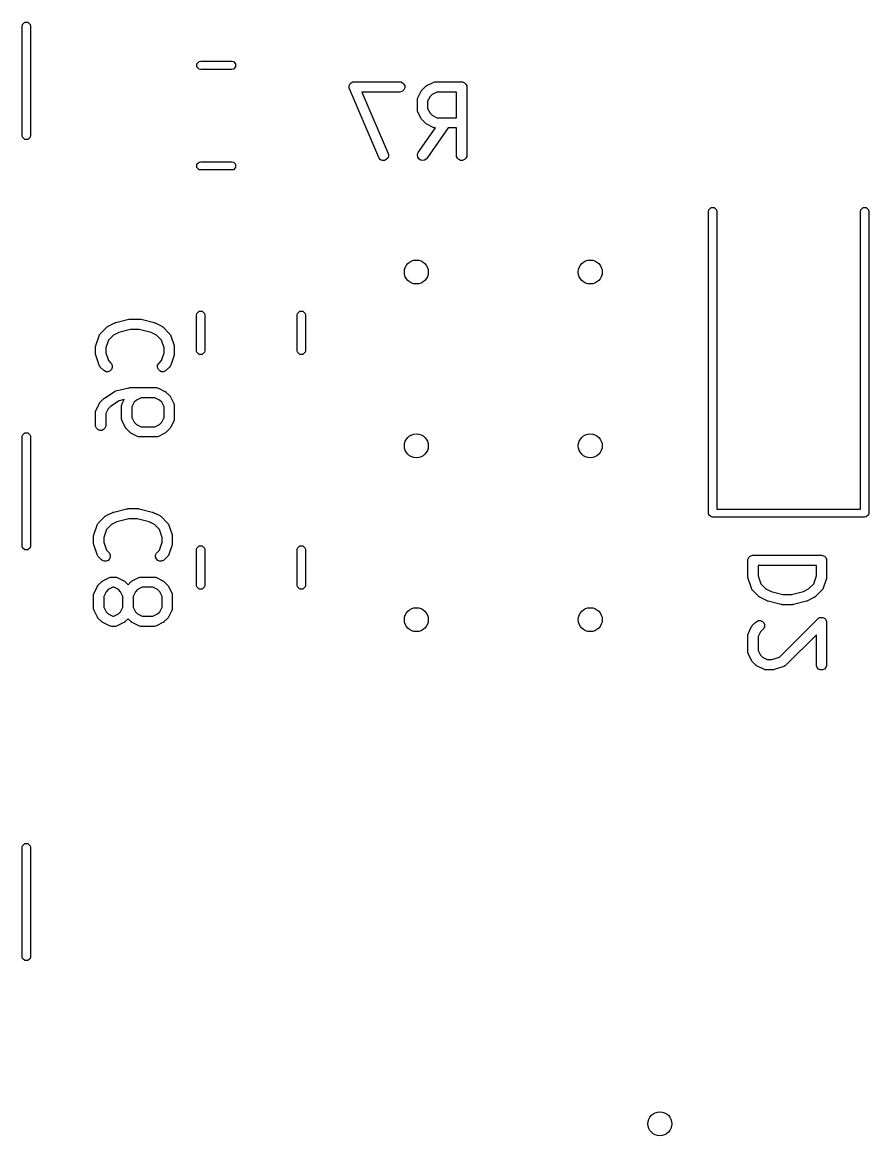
# Model space of a CAD drawing. Extents: x 0.25 to 2.52, y 0.36 to 1.75.
# Drawn here: x 2.033 to 2.52, y 0.393 to 1.034 of the extents above; entities that cross this region are included whole.
import ezdxf

# ---------------------------------------------------------------- set-up
doc = ezdxf.new("R2010")
doc.units = 0
doc.header["$MEASUREMENT"] = 0
doc.layers.add('BLACK', color=7, linetype='CONTINUOUS')

msp = doc.modelspace()

# ---------------------------------------------------------------- linework, layer by layer
at = {"layer": 'BLACK', "linetype": 'CONTINUOUS'}
for p, q in [((2.03346, 1.0315), (2.03364, 1.0324)), ((2.03346, 0.9685), (2.03346, 1.0315)), ((2.03364, 1.0324), (2.03492, 1.03368)), ((2.03492, 1.03368), (2.03673, 1.03368)), ((2.03673, 1.03368), (2.03801, 1.0324)), ((2.03801, 1.0324), (2.03819, 1.0315)), ((2.03819, 1.0315), (2.03819, 0.9685)), ((2.13388, 1.00984), (2.13516, 1.01112)), ((2.13388, 1.00803), (2.13388, 1.00984)), ((2.13516, 1.00675), (2.13388, 1.00803)), ((2.13516, 1.01112), (2.13606, 1.0113)), ((2.13606, 1.00657), (2.13516, 1.00675)), ((2.13606, 1.0113), (2.15394, 1.0113)), ((2.15394, 1.00657), (2.13606, 1.00657)), ((2.15394, 1.0113), (2.15484, 1.01112)), ((2.15484, 1.00675), (2.15394, 1.00657)), ((2.15484, 1.01112), (2.15612, 1.00984)), ((2.15612, 1.00803), (2.15484, 1.00675)), ((2.15612, 1.00984), (2.15612, 1.00803)), ((2.22307, 0.99913), (2.22358, 0.99935)), ((2.22358, 0.99935), (2.2236, 0.99935)), ((2.2236, 0.99935), (2.22362, 0.99936)), ((2.22362, 0.99936), (2.22419, 0.99942)), ((2.22419, 0.99942), (2.25044, 0.99942)), ((2.25044, 0.99942), (2.25101, 0.99936)), ((2.25101, 0.99936), (2.25208, 0.99892)), ((2.26974, 0.9991), (2.27028, 0.99931)), ((2.27028, 0.99931), (2.27039, 0.99932)), ((2.27039, 0.99932), (2.27048, 0.99936)), ((2.27048, 0.99936), (2.27106, 0.99942)), ((2.27106, 0.99942), (2.28606, 0.99942)), ((2.28606, 0.99942), (2.28663, 0.99936)), ((2.28663, 0.99936), (2.2877, 0.99892)), ((2.22129, 0.997), (2.2213, 0.99702)), ((2.2213, 0.99645), (2.22129, 0.997)), ((2.2213, 0.99704), (2.22151, 0.99756)), ((2.2213, 0.99702), (2.2213, 0.99704)), ((2.2213, 0.99589), (2.2213, 0.99645)), ((2.2213, 0.99587), (2.2213, 0.99589)), ((2.2213, 0.99585), (2.2213, 0.99587)), ((2.22148, 0.9953), (2.2213, 0.99585)), ((2.23835, 0.95593), (2.22148, 0.9953)), ((2.22151, 0.99756), (2.22172, 0.99807)), ((2.22172, 0.99807), (2.22173, 0.99809)), ((2.22173, 0.99809), (2.22174, 0.9981)), ((2.22174, 0.9981), (2.22213, 0.9985)), ((2.22213, 0.9985), (2.22252, 0.9989)), ((2.22252, 0.9989), (2.22254, 0.99891)), ((2.22254, 0.99891), (2.22255, 0.99892)), ((2.22255, 0.99892), (2.22307, 0.99913)), ((2.25044, 0.99351), (2.22867, 0.99351)), ((2.22867, 0.99351), (2.24378, 0.95826)), ((2.25101, 0.99357), (2.25044, 0.99351)), ((2.25208, 0.99401), (2.25101, 0.99357)), ((2.25208, 0.99892), (2.25289, 0.9981)), ((2.25289, 0.99482), (2.25208, 0.99401)), ((2.25289, 0.9981), (2.25333, 0.99704)), ((2.25333, 0.99589), (2.25289, 0.99482)), ((2.25333, 0.99704), (2.25333, 0.99589)), ((2.26092, 0.99029), (2.2628, 0.99403)), ((2.2628, 0.99403), (2.26295, 0.99428)), ((2.26295, 0.99428), (2.26298, 0.99435)), ((2.26298, 0.99435), (2.26305, 0.99444)), ((2.26305, 0.99444), (2.2631, 0.99452)), ((2.2631, 0.99452), (2.26316, 0.99458)), ((2.26316, 0.99458), (2.26335, 0.9948)), ((2.26335, 0.9948), (2.26522, 0.99668)), ((2.26522, 0.99668), (2.26545, 0.99686)), ((2.26545, 0.99686), (2.2655, 0.99692)), ((2.2655, 0.99692), (2.26559, 0.99698)), ((2.26559, 0.99698), (2.26567, 0.99704)), ((2.26567, 0.99704), (2.26574, 0.99707)), ((2.26574, 0.99707), (2.26599, 0.99723)), ((2.26599, 0.99723), (2.26974, 0.9991)), ((2.27176, 0.99351), (2.26906, 0.99216)), ((2.28311, 0.99351), (2.27176, 0.99351)), ((2.28311, 0.97879), (2.28311, 0.99351)), ((2.2877, 0.99892), (2.28851, 0.9981)), ((2.28851, 0.9981), (2.28895, 0.99704)), ((2.28895, 0.99704), (2.28901, 0.99646)), ((2.28901, 0.99646), (2.28901, 0.95709)), ((2.26061, 0.98896), (2.26067, 0.98954)), ((2.26061, 0.98334), (2.26061, 0.98896)), ((2.26067, 0.98954), (2.26071, 0.98964)), ((2.26071, 0.98974), (2.26092, 0.99029)), ((2.26071, 0.98964), (2.26071, 0.98974)), ((2.26786, 0.99097), (2.26651, 0.98827)), ((2.26651, 0.98827), (2.26651, 0.98404)), ((2.26906, 0.99216), (2.26786, 0.99097)), ((2.26067, 0.98276), (2.26061, 0.98334)), ((2.26071, 0.98267), (2.26067, 0.98276)), ((2.26071, 0.98256), (2.26071, 0.98267)), ((2.26092, 0.98202), (2.26071, 0.98256)), ((2.2628, 0.97827), (2.26092, 0.98202)), ((2.26651, 0.98404), (2.26786, 0.98134)), ((2.26786, 0.98134), (2.26906, 0.98014)), ((2.26906, 0.98014), (2.27176, 0.97879)), ((2.26295, 0.97802), (2.2628, 0.97827)), ((2.26298, 0.97795), (2.26295, 0.97802)), ((2.26305, 0.97787), (2.26298, 0.97795)), ((2.2631, 0.97778), (2.26305, 0.97787)), ((2.26316, 0.97773), (2.2631, 0.97778)), ((2.26335, 0.9775), (2.26316, 0.97773)), ((2.26522, 0.97563), (2.26335, 0.9775)), ((2.26545, 0.97544), (2.26522, 0.97563)), ((2.2655, 0.97538), (2.26545, 0.97544)), ((2.26559, 0.97533), (2.2655, 0.97538)), ((2.26567, 0.97526), (2.26559, 0.97533)), ((2.26574, 0.97523), (2.26567, 0.97526)), ((2.26599, 0.97508), (2.26574, 0.97523)), ((2.26974, 0.9732), (2.26599, 0.97508)), ((2.27176, 0.97879), (2.28311, 0.97879)), ((2.03364, 0.9676), (2.03346, 0.9685)), ((2.03492, 0.96632), (2.03364, 0.9676)), ((2.03801, 0.9676), (2.03673, 0.96632)), ((2.03819, 0.9685), (2.03801, 0.9676)), ((2.26114, 0.95879), (2.27102, 0.97289)), ((2.27822, 0.97289), (2.26598, 0.9554)), ((2.27028, 0.97299), (2.26974, 0.9732)), ((2.27039, 0.97299), (2.27028, 0.97299)), ((2.27048, 0.97295), (2.27039, 0.97299)), ((2.27102, 0.97289), (2.27048, 0.97295)), ((2.28311, 0.97289), (2.27822, 0.97289)), ((2.28311, 0.95709), (2.28311, 0.97289)), ((2.03673, 0.96632), (2.03492, 0.96632)), ((2.23863, 0.95542), (2.23835, 0.95593)), ((2.23945, 0.95462), (2.23863, 0.95542)), ((2.24052, 0.95419), (2.23945, 0.95462)), ((2.24273, 0.95466), (2.24168, 0.9542)), ((2.24354, 0.95548), (2.24273, 0.95466)), ((2.24397, 0.95655), (2.24354, 0.95548)), ((2.24378, 0.95826), (2.24395, 0.95771)), ((2.24395, 0.95771), (2.24397, 0.95655)), ((2.26061, 0.95716), (2.26086, 0.95828)), ((2.26081, 0.95602), (2.26061, 0.95716)), ((2.26143, 0.95505), (2.26081, 0.95602)), ((2.26086, 0.95828), (2.26114, 0.95879)), ((2.26237, 0.95439), (2.26143, 0.95505)), ((2.2656, 0.95496), (2.26463, 0.95434)), ((2.26598, 0.9554), (2.2656, 0.95496)), ((2.28316, 0.95652), (2.28311, 0.95709)), ((2.2836, 0.95545), (2.28316, 0.95652)), ((2.28442, 0.95464), (2.2836, 0.95545)), ((2.28548, 0.9542), (2.28442, 0.95464)), ((2.2877, 0.95464), (2.28663, 0.9542)), ((2.28851, 0.95545), (2.2877, 0.95464)), ((2.28895, 0.95652), (2.28851, 0.95545)), ((2.28901, 0.95709), (2.28895, 0.95652)), ((2.13388, 0.95197), (2.13516, 0.95325)), ((2.13388, 0.95016), (2.13388, 0.95197)), ((2.13516, 0.94888), (2.13388, 0.95016)), ((2.13516, 0.95325), (2.13606, 0.95343)), ((2.13606, 0.9487), (2.13516, 0.94888)), ((2.13606, 0.95343), (2.15394, 0.95343)), ((2.15394, 0.9487), (2.13606, 0.9487)), ((2.15394, 0.95343), (2.15484, 0.95325)), ((2.15484, 0.94888), (2.15394, 0.9487)), ((2.15484, 0.95325), (2.15612, 0.95197)), ((2.15612, 0.95016), (2.15484, 0.94888)), ((2.15612, 0.95197), (2.15612, 0.95016)), ((2.24168, 0.9542), (2.24052, 0.95419)), ((2.2635, 0.95414), (2.26237, 0.95439)), ((2.26463, 0.95434), (2.2635, 0.95414)), ((2.28663, 0.9542), (2.28548, 0.9542)), ((2.42794, 0.9249), (2.42812, 0.9258)), ((2.42794, 0.75128), (2.42794, 0.9249)), ((2.42812, 0.9258), (2.4294, 0.92708)), ((2.4294, 0.92708), (2.4312, 0.92708)), ((2.4312, 0.92708), (2.43248, 0.9258)), ((2.43248, 0.9258), (2.43266, 0.9249)), ((2.43266, 0.9249), (2.43266, 0.75364)), ((2.51534, 0.9249), (2.51552, 0.9258)), ((2.51534, 0.75364), (2.51534, 0.9249)), ((2.51552, 0.9258), (2.5168, 0.92708)), ((2.5168, 0.92708), (2.5186, 0.92708)), ((2.5186, 0.92708), (2.51988, 0.9258)), ((2.51988, 0.9258), (2.52006, 0.9249)), ((2.52006, 0.9249), (2.52006, 0.75128)), ((2.1337, 0.86529), (2.13388, 0.86619)), ((2.1337, 0.84471), (2.1337, 0.86529)), ((2.13388, 0.86619), (2.13516, 0.86747)), ((2.13516, 0.86747), (2.13697, 0.86747)), ((2.13697, 0.86747), (2.13825, 0.86619)), ((2.13825, 0.86619), (2.13843, 0.86529)), ((2.13843, 0.86529), (2.13843, 0.84471)), ((2.19157, 0.86529), (2.19175, 0.86619)), ((2.19157, 0.84471), (2.19157, 0.86529)), ((2.19175, 0.86619), (2.19303, 0.86747)), ((2.19303, 0.86747), (2.19484, 0.86747)), ((2.19484, 0.86747), (2.19612, 0.86619)), ((2.19612, 0.86619), (2.1963, 0.86529)), ((2.1963, 0.86529), (2.1963, 0.84471)), ((2.08207, 0.85827), (2.0823, 0.85846)), ((2.0823, 0.85846), (2.08235, 0.85852)), ((2.08235, 0.85852), (2.08244, 0.85857)), ((2.08244, 0.85857), (2.08252, 0.85864)), ((2.08252, 0.85864), (2.08259, 0.85867)), ((2.08259, 0.85867), (2.08284, 0.85883)), ((2.08284, 0.85883), (2.08659, 0.8607)), ((2.08659, 0.8607), (2.08663, 0.86072)), ((2.08663, 0.86072), (2.08665, 0.86073)), ((2.08665, 0.86073), (2.08689, 0.86082)), ((2.08689, 0.86082), (2.08713, 0.86091)), ((2.08713, 0.86091), (2.08715, 0.86091)), ((2.08715, 0.86091), (2.08719, 0.86092)), ((2.08719, 0.86092), (2.09469, 0.8628)), ((2.09469, 0.8628), (2.09479, 0.86281)), ((2.09479, 0.86281), (2.09483, 0.86283)), ((2.09483, 0.86283), (2.09505, 0.86285)), ((2.09505, 0.86285), (2.09527, 0.86288)), ((2.09527, 0.86288), (2.09531, 0.86288)), ((2.09531, 0.86288), (2.09541, 0.86289)), ((2.09541, 0.86289), (2.10103, 0.86289)), ((2.10103, 0.86289), (2.10113, 0.86288)), ((2.10113, 0.86288), (2.10118, 0.86288)), ((2.10118, 0.86288), (2.10139, 0.86285)), ((2.10139, 0.86285), (2.10161, 0.86283)), ((2.10161, 0.86283), (2.10165, 0.86281)), ((2.10165, 0.86281), (2.10175, 0.8628)), ((2.10175, 0.8628), (2.10925, 0.86092)), ((2.10925, 0.86092), (2.10929, 0.86091)), ((2.10929, 0.86091), (2.10931, 0.86091)), ((2.10931, 0.86091), (2.10955, 0.86082)), ((2.10955, 0.86082), (2.10979, 0.86073)), ((2.10979, 0.86073), (2.10981, 0.86072)), ((2.10981, 0.86072), (2.10985, 0.8607)), ((2.10985, 0.8607), (2.1136, 0.85883)), ((2.1136, 0.85883), (2.11385, 0.85867)), ((2.11385, 0.85867), (2.11392, 0.85864)), ((2.11392, 0.85864), (2.114, 0.85857)), ((2.114, 0.85857), (2.11409, 0.85852)), ((2.11409, 0.85852), (2.11414, 0.85846)), ((2.11414, 0.85846), (2.11437, 0.85827)), ((2.07573, 0.84774), (2.07761, 0.85337)), ((2.07761, 0.85337), (2.07785, 0.8539)), ((2.07785, 0.8539), (2.07792, 0.85398)), ((2.07792, 0.85398), (2.07796, 0.85408)), ((2.07796, 0.85408), (2.07832, 0.85452)), ((2.07832, 0.85452), (2.08207, 0.85827)), ((2.08591, 0.85376), (2.08299, 0.85084)), ((2.08894, 0.85527), (2.08591, 0.85376)), ((2.09577, 0.85698), (2.08894, 0.85527)), ((2.10067, 0.85698), (2.09577, 0.85698)), ((2.1075, 0.85527), (2.10067, 0.85698)), ((2.11053, 0.85376), (2.1075, 0.85527)), ((2.11345, 0.85084), (2.11053, 0.85376)), ((2.11437, 0.85827), (2.11812, 0.85452)), ((2.11812, 0.85452), (2.11849, 0.85408)), ((2.11849, 0.85408), (2.11853, 0.85398)), ((2.11853, 0.85398), (2.1186, 0.8539)), ((2.1186, 0.8539), (2.11883, 0.85337)), ((2.11883, 0.85337), (2.12071, 0.84774)), ((2.07558, 0.84681), (2.07561, 0.8471)), ((2.07558, 0.84306), (2.07558, 0.84681)), ((2.07561, 0.84718), (2.07563, 0.84728)), ((2.07561, 0.8471), (2.07561, 0.84718)), ((2.07563, 0.84728), (2.07564, 0.84739)), ((2.07564, 0.84739), (2.07567, 0.84746)), ((2.07567, 0.84746), (2.07573, 0.84774)), ((2.08299, 0.85084), (2.08149, 0.84633)), ((2.08149, 0.84633), (2.08149, 0.84354)), ((2.11495, 0.84633), (2.11345, 0.85084)), ((2.11495, 0.84354), (2.11495, 0.84633)), ((2.12071, 0.84774), (2.12077, 0.84746)), ((2.12077, 0.84746), (2.1208, 0.84739)), ((2.1208, 0.84739), (2.12081, 0.84728)), ((2.12081, 0.84728), (2.12084, 0.84718)), ((2.12084, 0.84718), (2.12083, 0.8471)), ((2.12083, 0.8471), (2.12086, 0.84681)), ((2.12086, 0.84681), (2.12086, 0.84306)), ((2.07561, 0.84277), (2.07558, 0.84306)), ((2.07561, 0.84269), (2.07561, 0.84277)), ((2.07563, 0.84259), (2.07561, 0.84269)), ((2.07564, 0.84248), (2.07563, 0.84259)), ((2.07567, 0.84241), (2.07564, 0.84248)), ((2.07573, 0.84213), (2.07567, 0.84241)), ((2.07761, 0.8365), (2.07573, 0.84213)), ((2.08149, 0.84354), (2.08299, 0.83903)), ((2.11345, 0.83903), (2.11495, 0.84354)), ((2.12071, 0.84213), (2.11883, 0.8365)), ((2.12077, 0.84241), (2.12071, 0.84213)), ((2.1208, 0.84248), (2.12077, 0.84241)), ((2.12081, 0.84259), (2.1208, 0.84248)), ((2.12084, 0.84269), (2.12081, 0.84259)), ((2.12086, 0.84306), (2.12083, 0.84277)), ((2.12083, 0.84277), (2.12084, 0.84269)), ((2.13388, 0.84381), (2.1337, 0.84471)), ((2.13516, 0.84253), (2.13388, 0.84381)), ((2.13697, 0.84253), (2.13516, 0.84253)), ((2.13825, 0.84381), (2.13697, 0.84253)), ((2.13843, 0.84471), (2.13825, 0.84381)), ((2.19175, 0.84381), (2.19157, 0.84471)), ((2.19303, 0.84253), (2.19175, 0.84381)), ((2.19484, 0.84253), (2.19303, 0.84253)), ((2.19612, 0.84381), (2.19484, 0.84253)), ((2.1963, 0.84471), (2.19612, 0.84381)), ((2.07785, 0.83597), (2.07761, 0.8365)), ((2.07792, 0.83589), (2.07785, 0.83597)), ((2.07796, 0.8358), (2.07792, 0.83589)), ((2.07832, 0.83535), (2.07796, 0.8358)), ((2.0802, 0.83347), (2.07832, 0.83535)), ((2.08065, 0.83311), (2.0802, 0.83347)), ((2.08171, 0.83267), (2.08065, 0.83311)), ((2.08393, 0.83311), (2.08286, 0.83267)), ((2.08299, 0.83903), (2.08437, 0.83765)), ((2.08474, 0.83392), (2.08393, 0.83311)), ((2.08437, 0.83765), (2.08474, 0.8372)), ((2.08474, 0.8372), (2.08518, 0.83614)), ((2.08518, 0.83499), (2.08474, 0.83392)), ((2.08518, 0.83614), (2.08518, 0.83499)), ((2.11126, 0.83614), (2.1117, 0.8372)), ((2.11126, 0.83499), (2.11126, 0.83614)), ((2.1117, 0.83392), (2.11126, 0.83499)), ((2.1117, 0.8372), (2.11207, 0.83765)), ((2.11252, 0.83311), (2.1117, 0.83392)), ((2.11207, 0.83765), (2.11345, 0.83903)), ((2.11358, 0.83267), (2.11252, 0.83311)), ((2.1158, 0.83311), (2.11473, 0.83267)), ((2.11624, 0.83347), (2.1158, 0.83311)), ((2.11812, 0.83535), (2.11624, 0.83347)), ((2.11849, 0.8358), (2.11812, 0.83535)), ((2.11853, 0.83589), (2.11849, 0.8358)), ((2.1186, 0.83597), (2.11853, 0.83589)), ((2.11883, 0.8365), (2.1186, 0.83597)), ((2.08286, 0.83267), (2.08171, 0.83267)), ((2.11473, 0.83267), (2.11358, 0.83267)), ((2.08065, 0.8174), (2.08627, 0.82115)), ((2.08627, 0.82115), (2.08659, 0.82132)), ((2.08659, 0.82132), (2.08665, 0.82136)), ((2.08665, 0.82136), (2.08672, 0.82138)), ((2.08672, 0.82138), (2.08678, 0.82142)), ((2.08678, 0.82142), (2.08685, 0.82143)), ((2.08685, 0.82143), (2.08719, 0.82155)), ((2.08719, 0.82155), (2.09469, 0.82343)), ((2.09469, 0.82343), (2.09479, 0.82344)), ((2.09479, 0.82344), (2.09483, 0.82346)), ((2.09483, 0.82346), (2.09505, 0.82348)), ((2.09505, 0.82348), (2.09527, 0.82351)), ((2.09527, 0.82351), (2.09531, 0.82351)), ((2.09531, 0.82351), (2.09541, 0.82352)), ((2.09541, 0.82352), (2.11041, 0.82352)), ((2.11041, 0.82352), (2.11098, 0.82346)), ((2.11098, 0.82346), (2.11108, 0.82342)), ((2.11108, 0.82342), (2.11119, 0.82341)), ((2.11119, 0.82341), (2.11173, 0.8232)), ((2.11173, 0.8232), (2.11548, 0.82133)), ((2.11548, 0.82133), (2.11573, 0.82117)), ((2.11573, 0.82117), (2.1158, 0.82114)), ((2.1158, 0.82114), (2.11588, 0.82108)), ((2.11588, 0.82108), (2.11597, 0.82102)), ((2.11597, 0.82102), (2.11602, 0.82096)), ((2.11602, 0.82096), (2.11624, 0.82078)), ((2.11624, 0.82078), (2.11812, 0.8189)), ((2.0759, 0.81064), (2.07777, 0.81439)), ((2.07777, 0.81439), (2.07793, 0.81463)), ((2.07793, 0.81463), (2.07796, 0.8147)), ((2.07796, 0.8147), (2.07802, 0.81479)), ((2.07802, 0.81479), (2.07808, 0.81487)), ((2.07808, 0.81487), (2.07814, 0.81493)), ((2.07814, 0.81493), (2.07832, 0.81515)), ((2.07832, 0.81515), (2.0802, 0.81703)), ((2.0802, 0.81703), (2.08043, 0.81722)), ((2.0802, 0.81703), (2.0802, 0.81703)), ((2.0802, 0.81703), (2.0802, 0.81703)), ((2.08043, 0.81722), (2.08065, 0.81739)), ((2.08065, 0.81739), (2.08065, 0.8174)), ((2.08065, 0.81739), (2.08065, 0.81739)), ((2.08912, 0.81595), (2.08417, 0.81264)), ((2.09204, 0.81668), (2.08912, 0.81595)), ((2.09058, 0.81306), (2.09064, 0.81364)), ((2.09064, 0.81364), (2.09068, 0.81374)), ((2.09068, 0.81374), (2.09069, 0.81384)), ((2.09069, 0.81384), (2.09089, 0.81439)), ((2.09089, 0.81439), (2.09204, 0.81668)), ((2.09784, 0.81506), (2.09649, 0.81237)), ((2.09903, 0.81626), (2.09784, 0.81506)), ((2.10173, 0.81761), (2.09903, 0.81626)), ((2.10971, 0.81761), (2.10173, 0.81761)), ((2.11241, 0.81626), (2.10971, 0.81761)), ((2.1136, 0.81506), (2.11241, 0.81626)), ((2.11495, 0.81237), (2.1136, 0.81506)), ((2.11812, 0.8189), (2.11831, 0.81868)), ((2.11831, 0.81868), (2.11836, 0.81862)), ((2.11836, 0.81862), (2.11842, 0.81854)), ((2.11842, 0.81854), (2.11849, 0.81845)), ((2.11849, 0.81845), (2.11852, 0.81838)), ((2.11852, 0.81838), (2.11867, 0.81813)), ((2.11867, 0.81813), (2.12055, 0.81439)), ((2.12055, 0.81439), (2.12075, 0.81384)), ((2.12075, 0.81384), (2.12076, 0.81374)), ((2.12076, 0.81374), (2.1208, 0.81364)), ((2.1208, 0.81364), (2.12086, 0.81306)), ((2.07558, 0.80931), (2.07564, 0.80989)), ((2.07558, 0.80182), (2.07558, 0.80931)), ((2.07564, 0.80989), (2.07568, 0.80999)), ((2.07568, 0.80999), (2.07569, 0.81009)), ((2.07569, 0.81009), (2.0759, 0.81064)), ((2.08284, 0.81132), (2.08149, 0.80862)), ((2.08149, 0.80862), (2.08149, 0.80182)), ((2.08417, 0.81264), (2.08284, 0.81132)), ((2.09058, 0.80557), (2.09058, 0.81306)), ((2.09649, 0.81237), (2.09649, 0.80626)), ((2.11495, 0.80626), (2.11495, 0.81237)), ((2.12086, 0.81306), (2.12086, 0.80557)), ((2.07564, 0.80124), (2.07558, 0.80182)), ((2.07608, 0.80018), (2.07564, 0.80124)), ((2.08143, 0.80124), (2.08099, 0.80018)), ((2.08149, 0.80182), (2.08143, 0.80124)), ((2.09064, 0.80499), (2.09058, 0.80557)), ((2.09068, 0.80489), (2.09064, 0.80499)), ((2.09069, 0.80479), (2.09068, 0.80489)), ((2.09089, 0.80424), (2.09069, 0.80479)), ((2.09277, 0.8005), (2.09089, 0.80424)), ((2.09649, 0.80626), (2.09784, 0.80356)), ((2.09784, 0.80356), (2.09903, 0.80237)), ((2.09903, 0.80237), (2.10173, 0.80102)), ((2.10173, 0.80102), (2.10971, 0.80102)), ((2.10971, 0.80102), (2.11241, 0.80237)), ((2.11241, 0.80237), (2.1136, 0.80356)), ((2.1136, 0.80356), (2.11495, 0.80626)), ((2.12055, 0.80424), (2.11867, 0.8005)), ((2.12075, 0.80479), (2.12055, 0.80424)), ((2.12076, 0.80489), (2.12075, 0.80479)), ((2.1208, 0.80499), (2.12076, 0.80489)), ((2.12086, 0.80557), (2.1208, 0.80499)), ((2.03346, 0.79528), (2.03364, 0.79618)), ((2.03346, 0.73228), (2.03346, 0.79528)), ((2.03364, 0.79618), (2.03492, 0.79746)), ((2.03492, 0.79746), (2.03673, 0.79746)), ((2.03673, 0.79746), (2.03801, 0.79618)), ((2.03801, 0.79618), (2.03819, 0.79528)), ((2.03819, 0.79528), (2.03819, 0.73228)), ((2.0769, 0.79936), (2.07608, 0.80018)), ((2.07796, 0.79892), (2.0769, 0.79936)), ((2.07911, 0.79892), (2.07796, 0.79892)), ((2.08018, 0.79936), (2.07911, 0.79892)), ((2.08099, 0.80018), (2.08018, 0.79936)), ((2.09292, 0.80025), (2.09277, 0.8005)), ((2.09295, 0.80018), (2.09292, 0.80025)), ((2.09302, 0.80009), (2.09295, 0.80018)), ((2.09308, 0.80001), (2.09302, 0.80009)), ((2.09314, 0.79995), (2.09308, 0.80001)), ((2.09332, 0.79973), (2.09314, 0.79995)), ((2.0952, 0.79785), (2.09332, 0.79973)), ((2.09542, 0.79767), (2.0952, 0.79785)), ((2.09547, 0.79761), (2.09542, 0.79767)), ((2.09556, 0.79755), (2.09547, 0.79761)), ((2.09564, 0.79749), (2.09556, 0.79755)), ((2.09572, 0.79746), (2.09564, 0.79749)), ((2.09596, 0.7973), (2.09572, 0.79746)), ((2.09971, 0.79543), (2.09596, 0.7973)), ((2.10025, 0.79522), (2.09971, 0.79543)), ((2.10036, 0.79521), (2.10025, 0.79522)), ((2.10046, 0.79517), (2.10036, 0.79521)), ((2.10103, 0.79511), (2.10046, 0.79517)), ((2.11041, 0.79511), (2.10103, 0.79511)), ((2.11098, 0.79517), (2.11041, 0.79511)), ((2.11108, 0.79521), (2.11098, 0.79517)), ((2.11119, 0.79522), (2.11108, 0.79521)), ((2.11173, 0.79543), (2.11119, 0.79522)), ((2.11548, 0.7973), (2.11173, 0.79543)), ((2.11573, 0.79746), (2.11548, 0.7973)), ((2.1158, 0.79749), (2.11573, 0.79746)), ((2.11588, 0.79755), (2.1158, 0.79749)), ((2.11597, 0.79761), (2.11588, 0.79755)), ((2.11602, 0.79767), (2.11597, 0.79761)), ((2.11624, 0.79785), (2.11602, 0.79767)), ((2.11812, 0.79973), (2.11624, 0.79785)), ((2.11831, 0.79995), (2.11812, 0.79973)), ((2.11836, 0.80001), (2.11831, 0.79995)), ((2.11842, 0.80009), (2.11836, 0.80001)), ((2.11849, 0.80018), (2.11842, 0.80009)), ((2.11852, 0.80025), (2.11849, 0.80018)), ((2.11867, 0.8005), (2.11852, 0.80025)), ((2.08116, 0.74946), (2.08121, 0.74952)), ((2.08121, 0.74952), (2.0813, 0.74957)), ((2.0813, 0.74957), (2.08138, 0.74964)), ((2.08138, 0.74964), (2.08145, 0.74967)), ((2.08145, 0.74967), (2.0817, 0.74983)), ((2.0817, 0.74983), (2.08545, 0.7517)), ((2.08545, 0.7517), (2.08549, 0.75172)), ((2.08549, 0.75172), (2.08551, 0.75173)), ((2.08551, 0.75173), (2.08575, 0.75182)), ((2.08575, 0.75182), (2.08599, 0.75191)), ((2.08599, 0.75191), (2.08601, 0.75191)), ((2.08601, 0.75191), (2.08605, 0.75192)), ((2.08605, 0.75192), (2.09355, 0.7538)), ((2.09355, 0.7538), (2.09365, 0.75381)), ((2.09365, 0.75381), (2.09369, 0.75383)), ((2.09369, 0.75383), (2.09391, 0.75385)), ((2.09391, 0.75385), (2.09412, 0.75388)), ((2.09412, 0.75388), (2.09417, 0.75388)), ((2.09417, 0.75388), (2.09427, 0.75389)), ((2.09427, 0.75389), (2.09989, 0.75389)), ((2.09989, 0.75389), (2.09999, 0.75388)), ((2.09999, 0.75388), (2.10004, 0.75388)), ((2.10004, 0.75388), (2.10025, 0.75385)), ((2.10025, 0.75385), (2.10047, 0.75383)), ((2.10047, 0.75383), (2.10051, 0.75381)), ((2.10051, 0.75381), (2.10061, 0.7538)), ((2.10061, 0.7538), (2.10811, 0.75192)), ((2.10811, 0.75192), (2.10815, 0.75191)), ((2.10815, 0.75191), (2.10817, 0.75191)), ((2.10817, 0.75191), (2.10841, 0.75182)), ((2.10841, 0.75182), (2.10865, 0.75173)), ((2.10865, 0.75173), (2.10867, 0.75172)), ((2.10867, 0.75172), (2.10871, 0.7517)), ((2.10871, 0.7517), (2.11246, 0.74983)), ((2.11246, 0.74983), (2.11271, 0.74967)), ((2.11271, 0.74967), (2.11278, 0.74964)), ((2.11278, 0.74964), (2.11286, 0.74957)), ((2.11286, 0.74957), (2.11295, 0.74952)), ((2.11295, 0.74952), (2.113, 0.74946)), ((2.42812, 0.75037), (2.42794, 0.75128)), ((2.4294, 0.74909), (2.42812, 0.75037)), ((2.43266, 0.75364), (2.51534, 0.75364)), ((2.51988, 0.75037), (2.5186, 0.74909)), ((2.52006, 0.75128), (2.51988, 0.75037)), ((2.07459, 0.73874), (2.07647, 0.74437)), ((2.07647, 0.74437), (2.0767, 0.7449)), ((2.0767, 0.7449), (2.07677, 0.74498)), ((2.07677, 0.74498), (2.07681, 0.74508)), ((2.07681, 0.74508), (2.07718, 0.74552)), ((2.07718, 0.74552), (2.08093, 0.74927)), ((2.08093, 0.74927), (2.08116, 0.74946)), ((2.08477, 0.74476), (2.08185, 0.74184)), ((2.0878, 0.74627), (2.08477, 0.74476)), ((2.09463, 0.74798), (2.0878, 0.74627)), ((2.09953, 0.74798), (2.09463, 0.74798)), ((2.10636, 0.74627), (2.09953, 0.74798)), ((2.10939, 0.74476), (2.10636, 0.74627)), ((2.11231, 0.74184), (2.10939, 0.74476)), ((2.113, 0.74946), (2.11323, 0.74927)), ((2.11323, 0.74927), (2.11698, 0.74552)), ((2.11698, 0.74552), (2.11734, 0.74508)), ((2.11734, 0.74508), (2.11739, 0.74498)), ((2.11739, 0.74498), (2.11746, 0.7449)), ((2.11746, 0.7449), (2.11769, 0.74437)), ((2.11769, 0.74437), (2.11957, 0.73874)), ((2.4303, 0.74891), (2.4294, 0.74909)), ((2.5177, 0.74891), (2.4303, 0.74891)), ((2.5186, 0.74909), (2.5177, 0.74891)), ((2.07444, 0.73781), (2.07447, 0.7381)), ((2.07444, 0.73406), (2.07444, 0.73781)), ((2.07446, 0.73818), (2.07449, 0.73828)), ((2.07447, 0.7381), (2.07446, 0.73818)), ((2.07449, 0.73828), (2.0745, 0.73839)), ((2.0745, 0.73839), (2.07453, 0.73846)), ((2.07453, 0.73846), (2.07459, 0.73874)), ((2.08185, 0.74184), (2.08035, 0.73733)), ((2.08035, 0.73733), (2.08035, 0.73454)), ((2.11381, 0.73733), (2.11231, 0.74184)), ((2.11381, 0.73454), (2.11381, 0.73733)), ((2.11957, 0.73874), (2.11963, 0.73846)), ((2.11963, 0.73846), (2.11966, 0.73839)), ((2.11966, 0.73839), (2.11967, 0.73828)), ((2.11967, 0.73828), (2.11969, 0.73818)), ((2.11969, 0.73818), (2.11969, 0.7381)), ((2.11969, 0.7381), (2.11972, 0.73781)), ((2.11972, 0.73781), (2.11972, 0.73406)), ((2.03364, 0.73138), (2.03346, 0.73228)), ((2.03492, 0.7301), (2.03364, 0.73138)), ((2.03801, 0.73138), (2.03673, 0.7301)), ((2.03819, 0.73228), (2.03801, 0.73138)), ((2.07447, 0.73377), (2.07444, 0.73406)), ((2.07446, 0.73369), (2.07447, 0.73377)), ((2.07449, 0.73359), (2.07446, 0.73369)), ((2.0745, 0.73348), (2.07449, 0.73359)), ((2.07453, 0.73341), (2.0745, 0.73348)), ((2.07459, 0.73313), (2.07453, 0.73341)), ((2.07647, 0.7275), (2.07459, 0.73313)), ((2.08035, 0.73454), (2.08185, 0.73003)), ((2.11231, 0.73003), (2.11381, 0.73454)), ((2.11957, 0.73313), (2.11769, 0.7275)), ((2.11963, 0.73341), (2.11957, 0.73313)), ((2.11966, 0.73348), (2.11963, 0.73341)), ((2.11967, 0.73359), (2.11966, 0.73348)), ((2.11969, 0.73369), (2.11967, 0.73359)), ((2.11972, 0.73406), (2.11969, 0.73377)), ((2.11969, 0.73377), (2.11969, 0.73369)), ((2.1337, 0.73029), (2.13388, 0.73119)), ((2.1337, 0.70971), (2.1337, 0.73029)), ((2.13388, 0.73119), (2.13516, 0.73247)), ((2.13516, 0.73247), (2.13697, 0.73247)), ((2.13697, 0.73247), (2.13825, 0.73119)), ((2.13825, 0.73119), (2.13843, 0.73029)), ((2.13843, 0.73029), (2.13843, 0.70971)), ((2.19157, 0.73029), (2.19175, 0.73119)), ((2.19157, 0.70971), (2.19157, 0.73029)), ((2.19175, 0.73119), (2.19303, 0.73247)), ((2.19303, 0.73247), (2.19484, 0.73247)), ((2.19484, 0.73247), (2.19612, 0.73119)), ((2.19612, 0.73119), (2.1963, 0.73029)), ((2.1963, 0.73029), (2.1963, 0.70971)), ((2.03673, 0.7301), (2.03492, 0.7301)), ((2.0767, 0.72697), (2.07647, 0.7275)), ((2.07677, 0.72689), (2.0767, 0.72697)), ((2.07681, 0.7268), (2.07677, 0.72689)), ((2.07718, 0.72635), (2.07681, 0.7268)), ((2.07906, 0.72447), (2.07718, 0.72635)), ((2.0795, 0.72411), (2.07906, 0.72447)), ((2.08057, 0.72367), (2.0795, 0.72411)), ((2.08278, 0.72411), (2.08172, 0.72367)), ((2.08185, 0.73003), (2.08323, 0.72865)), ((2.0836, 0.72492), (2.08278, 0.72411)), ((2.08323, 0.72865), (2.0836, 0.7282)), ((2.0836, 0.7282), (2.08404, 0.72714)), ((2.08404, 0.72599), (2.0836, 0.72492)), ((2.08404, 0.72714), (2.08404, 0.72599)), ((2.11012, 0.72714), (2.11056, 0.7282)), ((2.11012, 0.72599), (2.11012, 0.72714)), ((2.11056, 0.72492), (2.11012, 0.72599)), ((2.11056, 0.7282), (2.11093, 0.72865)), ((2.11137, 0.72411), (2.11056, 0.72492)), ((2.11093, 0.72865), (2.11231, 0.73003)), ((2.11244, 0.72367), (2.11137, 0.72411)), ((2.11466, 0.72411), (2.11359, 0.72367)), ((2.1151, 0.72447), (2.11466, 0.72411)), ((2.11698, 0.72635), (2.1151, 0.72447)), ((2.11734, 0.7268), (2.11698, 0.72635)), ((2.11739, 0.72689), (2.11734, 0.7268)), ((2.11746, 0.72697), (2.11739, 0.72689)), ((2.11769, 0.7275), (2.11746, 0.72697)), ((2.45058, 0.72406), (2.45064, 0.72463)), ((2.45058, 0.71469), (2.45058, 0.72406)), ((2.45064, 0.72463), (2.45108, 0.7257)), ((2.45108, 0.7257), (2.4519, 0.72651)), ((2.4519, 0.72651), (2.45296, 0.72695)), ((2.45296, 0.72695), (2.45354, 0.72701)), ((2.45354, 0.72701), (2.49291, 0.72701)), ((2.49291, 0.72701), (2.49348, 0.72695)), ((2.49348, 0.72695), (2.49455, 0.72651)), ((2.49455, 0.72651), (2.49536, 0.7257)), ((2.49536, 0.7257), (2.4958, 0.72463)), ((2.4958, 0.72463), (2.49586, 0.72406)), ((2.49586, 0.72406), (2.49586, 0.71469)), ((2.08172, 0.72367), (2.08057, 0.72367)), ((2.11359, 0.72367), (2.11244, 0.72367)), ((2.48995, 0.72111), (2.45649, 0.72111)), ((2.45649, 0.72111), (2.45649, 0.71516)), ((2.48995, 0.71516), (2.48995, 0.72111)), ((2.07718, 0.7099), (2.07906, 0.71178)), ((2.07906, 0.71178), (2.07928, 0.71196)), ((2.07928, 0.71196), (2.07933, 0.71202)), ((2.07933, 0.71202), (2.07942, 0.71208)), ((2.07942, 0.71208), (2.0795, 0.71214)), ((2.0795, 0.71214), (2.07958, 0.71217)), ((2.07958, 0.71217), (2.07982, 0.71233)), ((2.07982, 0.71233), (2.08357, 0.7142)), ((2.08357, 0.7142), (2.08411, 0.71441)), ((2.08411, 0.71441), (2.08422, 0.71442)), ((2.08422, 0.71442), (2.08432, 0.71446)), ((2.08432, 0.71446), (2.08489, 0.71452)), ((2.08489, 0.71452), (2.08677, 0.71452)), ((2.08677, 0.71452), (2.08734, 0.71446)), ((2.08734, 0.71446), (2.08744, 0.71442)), ((2.08744, 0.71442), (2.08755, 0.71441)), ((2.08755, 0.71441), (2.08809, 0.7142)), ((2.08809, 0.7142), (2.09184, 0.71233)), ((2.09184, 0.71233), (2.09209, 0.71217)), ((2.09209, 0.71217), (2.09216, 0.71214)), ((2.09216, 0.71214), (2.09224, 0.71208)), ((2.09224, 0.71208), (2.09233, 0.71202)), ((2.09233, 0.71202), (2.09238, 0.71196)), ((2.09238, 0.71196), (2.09261, 0.71178)), ((2.09261, 0.71178), (2.09427, 0.71012)), ((2.09427, 0.71012), (2.09593, 0.71178)), ((2.09593, 0.71178), (2.09616, 0.71196)), ((2.09616, 0.71196), (2.09621, 0.71202)), ((2.09621, 0.71202), (2.0963, 0.71208)), ((2.0963, 0.71208), (2.09638, 0.71214)), ((2.09638, 0.71214), (2.09645, 0.71217)), ((2.09645, 0.71217), (2.0967, 0.71233)), ((2.0967, 0.71233), (2.10045, 0.7142)), ((2.10045, 0.7142), (2.10099, 0.71441)), ((2.10099, 0.71441), (2.10109, 0.71442)), ((2.10109, 0.71442), (2.10119, 0.71446)), ((2.10119, 0.71446), (2.10177, 0.71452)), ((2.10177, 0.71452), (2.10927, 0.71452)), ((2.10927, 0.71452), (2.10984, 0.71446)), ((2.10984, 0.71446), (2.10994, 0.71442)), ((2.10994, 0.71442), (2.11005, 0.71441)), ((2.11005, 0.71441), (2.11059, 0.7142)), ((2.11059, 0.7142), (2.11434, 0.71233)), ((2.11434, 0.71233), (2.11458, 0.71217)), ((2.11458, 0.71217), (2.11466, 0.71214)), ((2.11466, 0.71214), (2.11474, 0.71208)), ((2.11474, 0.71208), (2.11483, 0.71202)), ((2.11483, 0.71202), (2.11488, 0.71196)), ((2.11488, 0.71196), (2.1151, 0.71178)), ((2.1151, 0.71178), (2.11698, 0.7099)), ((2.45061, 0.71439), (2.45058, 0.71469)), ((2.45061, 0.71432), (2.45061, 0.71439)), ((2.45063, 0.71421), (2.45061, 0.71432)), ((2.45064, 0.71411), (2.45063, 0.71421)), ((2.45067, 0.71404), (2.45064, 0.71411)), ((2.45073, 0.71375), (2.45067, 0.71404)), ((2.45261, 0.70813), (2.45073, 0.71375)), ((2.45649, 0.71516), (2.45799, 0.71066)), ((2.48845, 0.71066), (2.48995, 0.71516)), ((2.49571, 0.71375), (2.49383, 0.70813)), ((2.49577, 0.71404), (2.49571, 0.71375)), ((2.4958, 0.71411), (2.49577, 0.71404)), ((2.49581, 0.71421), (2.4958, 0.71411)), ((2.49584, 0.71432), (2.49581, 0.71421)), ((2.49586, 0.71469), (2.49583, 0.71439)), ((2.49583, 0.71439), (2.49584, 0.71432)), ((2.07444, 0.70406), (2.0745, 0.70464)), ((2.0745, 0.70464), (2.07454, 0.70474)), ((2.07454, 0.70474), (2.07455, 0.70484)), ((2.07455, 0.70484), (2.07475, 0.70538)), ((2.07475, 0.70538), (2.07663, 0.70913)), ((2.07663, 0.70913), (2.07678, 0.70938)), ((2.07678, 0.70938), (2.07681, 0.70945)), ((2.07681, 0.70945), (2.07688, 0.70954)), ((2.07688, 0.70954), (2.07694, 0.70962)), ((2.07694, 0.70962), (2.077, 0.70968)), ((2.077, 0.70968), (2.07718, 0.7099)), ((2.0817, 0.70606), (2.08035, 0.70337)), ((2.08289, 0.70726), (2.0817, 0.70606)), ((2.08559, 0.70861), (2.08289, 0.70726)), ((2.08607, 0.70861), (2.08559, 0.70861)), ((2.08877, 0.70726), (2.08607, 0.70861)), ((2.08997, 0.70606), (2.08877, 0.70726)), ((2.09131, 0.70337), (2.08997, 0.70606)), ((2.09857, 0.70606), (2.09722, 0.70337)), ((2.09977, 0.70726), (2.09857, 0.70606)), ((2.10246, 0.70861), (2.09977, 0.70726)), ((2.10857, 0.70861), (2.10246, 0.70861)), ((2.11127, 0.70726), (2.10857, 0.70861)), ((2.11246, 0.70606), (2.11127, 0.70726)), ((2.11381, 0.70337), (2.11246, 0.70606)), ((2.11698, 0.7099), (2.11716, 0.70968)), ((2.11716, 0.70968), (2.11722, 0.70962)), ((2.11722, 0.70962), (2.11728, 0.70954)), ((2.11728, 0.70954), (2.11734, 0.70945)), ((2.11734, 0.70945), (2.11737, 0.70938)), ((2.11737, 0.70938), (2.11753, 0.70913)), ((2.11753, 0.70913), (2.11941, 0.70538)), ((2.11941, 0.70538), (2.11961, 0.70484)), ((2.11961, 0.70484), (2.11962, 0.70474)), ((2.11962, 0.70474), (2.11966, 0.70464)), ((2.11966, 0.70464), (2.11972, 0.70406)), ((2.13388, 0.70881), (2.1337, 0.70971)), ((2.13516, 0.70753), (2.13388, 0.70881)), ((2.13697, 0.70753), (2.13516, 0.70753)), ((2.13825, 0.70881), (2.13697, 0.70753)), ((2.13843, 0.70971), (2.13825, 0.70881)), ((2.19175, 0.70881), (2.19157, 0.70971)), ((2.19303, 0.70753), (2.19175, 0.70881)), ((2.19484, 0.70753), (2.19303, 0.70753)), ((2.19612, 0.70881), (2.19484, 0.70753)), ((2.1963, 0.70971), (2.19612, 0.70881)), ((2.45285, 0.7076), (2.45261, 0.70813)), ((2.45292, 0.70752), (2.45285, 0.7076)), ((2.45296, 0.70742), (2.45292, 0.70752)), ((2.45332, 0.70697), (2.45296, 0.70742)), ((2.45707, 0.70322), (2.45332, 0.70697)), ((2.45799, 0.71066), (2.46091, 0.70774)), ((2.46091, 0.70774), (2.46394, 0.70622)), ((2.46394, 0.70622), (2.47077, 0.70451)), ((2.47567, 0.70451), (2.4825, 0.70622)), ((2.4825, 0.70622), (2.48553, 0.70774)), ((2.48553, 0.70774), (2.48845, 0.71066)), ((2.49312, 0.70697), (2.48937, 0.70322)), ((2.49349, 0.70742), (2.49312, 0.70697)), ((2.49353, 0.70752), (2.49349, 0.70742)), ((2.4936, 0.7076), (2.49353, 0.70752)), ((2.49383, 0.70813), (2.4936, 0.7076)), ((2.07444, 0.69657), (2.07444, 0.70406)), ((2.08035, 0.70337), (2.08035, 0.69726)), ((2.09131, 0.69726), (2.09131, 0.70337)), ((2.09722, 0.70337), (2.09722, 0.69726)), ((2.11381, 0.69726), (2.11381, 0.70337)), ((2.11972, 0.70406), (2.11972, 0.69657)), ((2.4573, 0.70304), (2.45707, 0.70322)), ((2.45735, 0.70298), (2.4573, 0.70304)), ((2.45744, 0.70292), (2.45735, 0.70298)), ((2.45752, 0.70286), (2.45744, 0.70292)), ((2.45759, 0.70283), (2.45752, 0.70286)), ((2.45784, 0.70267), (2.45759, 0.70283)), ((2.46159, 0.7008), (2.45784, 0.70267)), ((2.46163, 0.70078), (2.46159, 0.7008)), ((2.46165, 0.70077), (2.46163, 0.70078)), ((2.46189, 0.70068), (2.46165, 0.70077)), ((2.46213, 0.70059), (2.46189, 0.70068)), ((2.46215, 0.70059), (2.46213, 0.70059)), ((2.46219, 0.70057), (2.46215, 0.70059)), ((2.46969, 0.6987), (2.46219, 0.70057)), ((2.46979, 0.69868), (2.46969, 0.6987)), ((2.46983, 0.69867), (2.46979, 0.69868)), ((2.47005, 0.69864), (2.46983, 0.69867)), ((2.47027, 0.69861), (2.47005, 0.69864)), ((2.47031, 0.69862), (2.47027, 0.69861)), ((2.47041, 0.69861), (2.47031, 0.69862)), ((2.47603, 0.69861), (2.47041, 0.69861)), ((2.47077, 0.70451), (2.47567, 0.70451)), ((2.47613, 0.69862), (2.47603, 0.69861)), ((2.47618, 0.69861), (2.47613, 0.69862)), ((2.47639, 0.69864), (2.47618, 0.69861)), ((2.47661, 0.69867), (2.47639, 0.69864)), ((2.47665, 0.69868), (2.47661, 0.69867)), ((2.47675, 0.6987), (2.47665, 0.69868)), ((2.48425, 0.70057), (2.47675, 0.6987)), ((2.48429, 0.70059), (2.48425, 0.70057)), ((2.48431, 0.70059), (2.48429, 0.70059)), ((2.48455, 0.70068), (2.48431, 0.70059)), ((2.48479, 0.70077), (2.48455, 0.70068)), ((2.48481, 0.70078), (2.48479, 0.70077)), ((2.48485, 0.7008), (2.48481, 0.70078)), ((2.4886, 0.70267), (2.48485, 0.7008)), ((2.48885, 0.70283), (2.4886, 0.70267)), ((2.48892, 0.70286), (2.48885, 0.70283)), ((2.489, 0.70292), (2.48892, 0.70286)), ((2.48909, 0.70298), (2.489, 0.70292)), ((2.48914, 0.70304), (2.48909, 0.70298)), ((2.48937, 0.70322), (2.48914, 0.70304)), ((2.0745, 0.69599), (2.07444, 0.69657)), ((2.07454, 0.69589), (2.0745, 0.69599)), ((2.07455, 0.69579), (2.07454, 0.69589)), ((2.07475, 0.69524), (2.07455, 0.69579)), ((2.07663, 0.6915), (2.07475, 0.69524)), ((2.08035, 0.69726), (2.0817, 0.69456)), ((2.0817, 0.69456), (2.08289, 0.69337)), ((2.08289, 0.69337), (2.08559, 0.69202)), ((2.08559, 0.69202), (2.08607, 0.69202)), ((2.08607, 0.69202), (2.08877, 0.69337)), ((2.08877, 0.69337), (2.08997, 0.69456)), ((2.08997, 0.69456), (2.09131, 0.69726)), ((2.09722, 0.69726), (2.09857, 0.69456)), ((2.09857, 0.69456), (2.09977, 0.69337)), ((2.09977, 0.69337), (2.10246, 0.69202)), ((2.10246, 0.69202), (2.10857, 0.69202)), ((2.10857, 0.69202), (2.11127, 0.69337)), ((2.11127, 0.69337), (2.11246, 0.69456)), ((2.11246, 0.69456), (2.11381, 0.69726)), ((2.11941, 0.69524), (2.11753, 0.6915)), ((2.11961, 0.69579), (2.11941, 0.69524)), ((2.11962, 0.69589), (2.11961, 0.69579)), ((2.11966, 0.69599), (2.11962, 0.69589)), ((2.11972, 0.69657), (2.11966, 0.69599)), ((2.07678, 0.69125), (2.07663, 0.6915)), ((2.07681, 0.69118), (2.07678, 0.69125)), ((2.07688, 0.69109), (2.07681, 0.69118)), ((2.07694, 0.69101), (2.07688, 0.69109)), ((2.077, 0.69095), (2.07694, 0.69101)), ((2.07718, 0.69073), (2.077, 0.69095)), ((2.07906, 0.68885), (2.07718, 0.69073)), ((2.07928, 0.68867), (2.07906, 0.68885)), ((2.07933, 0.68861), (2.07928, 0.68867)), ((2.07942, 0.68855), (2.07933, 0.68861)), ((2.0795, 0.68849), (2.07942, 0.68855)), ((2.07958, 0.68846), (2.0795, 0.68849)), ((2.07982, 0.6883), (2.07958, 0.68846)), ((2.08357, 0.68643), (2.07982, 0.6883)), ((2.08411, 0.68622), (2.08357, 0.68643)), ((2.08422, 0.68621), (2.08411, 0.68622)), ((2.08432, 0.68617), (2.08422, 0.68621)), ((2.08489, 0.68611), (2.08432, 0.68617)), ((2.08677, 0.68611), (2.08489, 0.68611)), ((2.08734, 0.68617), (2.08677, 0.68611)), ((2.08744, 0.68621), (2.08734, 0.68617)), ((2.08755, 0.68622), (2.08744, 0.68621)), ((2.08809, 0.68643), (2.08755, 0.68622)), ((2.09184, 0.6883), (2.08809, 0.68643)), ((2.09209, 0.68846), (2.09184, 0.6883)), ((2.09216, 0.68849), (2.09209, 0.68846)), ((2.09224, 0.68855), (2.09216, 0.68849)), ((2.09233, 0.68861), (2.09224, 0.68855)), ((2.09238, 0.68867), (2.09233, 0.68861)), ((2.09261, 0.68885), (2.09238, 0.68867)), ((2.09427, 0.69051), (2.09261, 0.68885)), ((2.09593, 0.68885), (2.09427, 0.69051)), ((2.09616, 0.68867), (2.09593, 0.68885)), ((2.09621, 0.68861), (2.09616, 0.68867)), ((2.0963, 0.68855), (2.09621, 0.68861)), ((2.09638, 0.68849), (2.0963, 0.68855)), ((2.09645, 0.68846), (2.09638, 0.68849)), ((2.0967, 0.6883), (2.09645, 0.68846)), ((2.10045, 0.68643), (2.0967, 0.6883)), ((2.10099, 0.68622), (2.10045, 0.68643)), ((2.10109, 0.68621), (2.10099, 0.68622)), ((2.10119, 0.68617), (2.10109, 0.68621)), ((2.10177, 0.68611), (2.10119, 0.68617)), ((2.10927, 0.68611), (2.10177, 0.68611)), ((2.10984, 0.68617), (2.10927, 0.68611)), ((2.10994, 0.68621), (2.10984, 0.68617)), ((2.11005, 0.68622), (2.10994, 0.68621)), ((2.11059, 0.68643), (2.11005, 0.68622)), ((2.11434, 0.6883), (2.11059, 0.68643)), ((2.11458, 0.68846), (2.11434, 0.6883)), ((2.11466, 0.68849), (2.11458, 0.68846)), ((2.11474, 0.68855), (2.11466, 0.68849)), ((2.11483, 0.68861), (2.11474, 0.68855)), ((2.11488, 0.68867), (2.11483, 0.68861)), ((2.1151, 0.68885), (2.11488, 0.68867)), ((2.11698, 0.69073), (2.1151, 0.68885)), ((2.11716, 0.69095), (2.11698, 0.69073)), ((2.11722, 0.69101), (2.11716, 0.69095)), ((2.11728, 0.69109), (2.11722, 0.69101)), ((2.11734, 0.69118), (2.11728, 0.69109)), ((2.11737, 0.69125), (2.11734, 0.69118)), ((2.11753, 0.6915), (2.11737, 0.69125)), ((2.4509, 0.68226), (2.45277, 0.68601)), ((2.45277, 0.68601), (2.45293, 0.68626)), ((2.45293, 0.68626), (2.45296, 0.68633)), ((2.45296, 0.68633), (2.45302, 0.68641)), ((2.45302, 0.68641), (2.45308, 0.6865)), ((2.45308, 0.6865), (2.45314, 0.68655)), ((2.45314, 0.68655), (2.45332, 0.68678)), ((2.45332, 0.68678), (2.4552, 0.68865)), ((2.4552, 0.68865), (2.45565, 0.68902)), ((2.45565, 0.68902), (2.45671, 0.68946)), ((2.45671, 0.68946), (2.45786, 0.68946)), ((2.45786, 0.68946), (2.45893, 0.68902)), ((2.45893, 0.68902), (2.45974, 0.6882)), ((2.45974, 0.6882), (2.46018, 0.68714)), ((2.46018, 0.68599), (2.45974, 0.68492)), ((2.46018, 0.68714), (2.46018, 0.68599)), ((2.46881, 0.66852), (2.49082, 0.69053)), ((2.49082, 0.69053), (2.49127, 0.69089)), ((2.49127, 0.69089), (2.49202, 0.69121)), ((2.49202, 0.69121), (2.49233, 0.69133)), ((2.49233, 0.69133), (2.49348, 0.69133)), ((2.49348, 0.69133), (2.49455, 0.69089)), ((2.49455, 0.69089), (2.49536, 0.69008)), ((2.49536, 0.69008), (2.49562, 0.68946)), ((2.49562, 0.68946), (2.4958, 0.68901)), ((2.4958, 0.68901), (2.49586, 0.68844)), ((2.49586, 0.68844), (2.49586, 0.66407)), ((2.45058, 0.68094), (2.45064, 0.68152)), ((2.45058, 0.67157), (2.45058, 0.68094)), ((2.45064, 0.68152), (2.45068, 0.68161)), ((2.45068, 0.68161), (2.45069, 0.68172)), ((2.45069, 0.68172), (2.4509, 0.68226)), ((2.45784, 0.68294), (2.45649, 0.68024)), ((2.45649, 0.68024), (2.45649, 0.67226)), ((2.45937, 0.68448), (2.45784, 0.68294)), ((2.45974, 0.68492), (2.45937, 0.68448)), ((2.48995, 0.68131), (2.4725, 0.66385)), ((2.48995, 0.66407), (2.48995, 0.68131)), ((2.45064, 0.67099), (2.45058, 0.67157)), ((2.45068, 0.67089), (2.45064, 0.67099)), ((2.45069, 0.67079), (2.45068, 0.67089)), ((2.4509, 0.67024), (2.45069, 0.67079)), ((2.45277, 0.6665), (2.4509, 0.67024)), ((2.45293, 0.66625), (2.45277, 0.6665)), ((2.45296, 0.66618), (2.45293, 0.66625)), ((2.45649, 0.67226), (2.45784, 0.66956)), ((2.45784, 0.66956), (2.45903, 0.66837)), ((2.45903, 0.66837), (2.46173, 0.66702)), ((2.46173, 0.66702), (2.46431, 0.66702)), ((2.46431, 0.66702), (2.46881, 0.66852)), ((2.45302, 0.66609), (2.45296, 0.66618)), ((2.45308, 0.66601), (2.45302, 0.66609)), ((2.45314, 0.66595), (2.45308, 0.66601)), ((2.45332, 0.66573), (2.45314, 0.66595)), ((2.4552, 0.66385), (2.45332, 0.66573)), ((2.45542, 0.66367), (2.4552, 0.66385)), ((2.45548, 0.66361), (2.45542, 0.66367)), ((2.45556, 0.66355), (2.45548, 0.66361)), ((2.45565, 0.66349), (2.45556, 0.66355)), ((2.45572, 0.66346), (2.45565, 0.66349)), ((2.45597, 0.6633), (2.45572, 0.66346)), ((2.45971, 0.66143), (2.45597, 0.6633)), ((2.46026, 0.66122), (2.45971, 0.66143)), ((2.46036, 0.66121), (2.46026, 0.66122)), ((2.46046, 0.66117), (2.46036, 0.66121)), ((2.46104, 0.66111), (2.46046, 0.66117)), ((2.46478, 0.66111), (2.46104, 0.66111)), ((2.46508, 0.66114), (2.46478, 0.66111)), ((2.46515, 0.66114), (2.46508, 0.66114)), ((2.46526, 0.66116), (2.46515, 0.66114)), ((2.46536, 0.66117), (2.46526, 0.66116)), ((2.46543, 0.6612), (2.46536, 0.66117)), ((2.46572, 0.66127), (2.46543, 0.6612)), ((2.47134, 0.66314), (2.46572, 0.66127)), ((2.47187, 0.66338), (2.47134, 0.66314)), ((2.47195, 0.66345), (2.47187, 0.66338)), ((2.47205, 0.66349), (2.47195, 0.66345)), ((2.4725, 0.66385), (2.47205, 0.66349)), ((2.49001, 0.66349), (2.48995, 0.66407)), ((2.49045, 0.66243), (2.49001, 0.66349)), ((2.49127, 0.66161), (2.49045, 0.66243)), ((2.49233, 0.66117), (2.49127, 0.66161)), ((2.49348, 0.66117), (2.49233, 0.66117)), ((2.49455, 0.66161), (2.49348, 0.66117)), ((2.49536, 0.66243), (2.49455, 0.66161)), ((2.4958, 0.66349), (2.49536, 0.66243)), ((2.49586, 0.66407), (2.4958, 0.66349)), ((2.03346, 0.55906), (2.03364, 0.55996)), ((2.03346, 0.49606), (2.03346, 0.55906)), ((2.03364, 0.55996), (2.03492, 0.56124)), ((2.03492, 0.56124), (2.03673, 0.56124)), ((2.03673, 0.56124), (2.03801, 0.55996)), ((2.03801, 0.55996), (2.03819, 0.55906)), ((2.03819, 0.55906), (2.03819, 0.49606)), ((2.03364, 0.49516), (2.03346, 0.49606)), ((2.03492, 0.49388), (2.03364, 0.49516)), ((2.03673, 0.49388), (2.03492, 0.49388)), ((2.03801, 0.49516), (2.03673, 0.49388)), ((2.03819, 0.49606), (2.03801, 0.49516))]:
    msp.add_line(p, q, dxfattribs=at)
at = {"layer": 'BLACK'}
for centre in [(2.26, 0.89), (2.36, 0.89), (2.26, 0.79), (2.36, 0.79), (2.26, 0.69), (2.36, 0.69), (2.4, 0.4)]:
    msp.add_circle(centre, 0.00689, dxfattribs=at)

doc.saveas('drawing.dxf')
